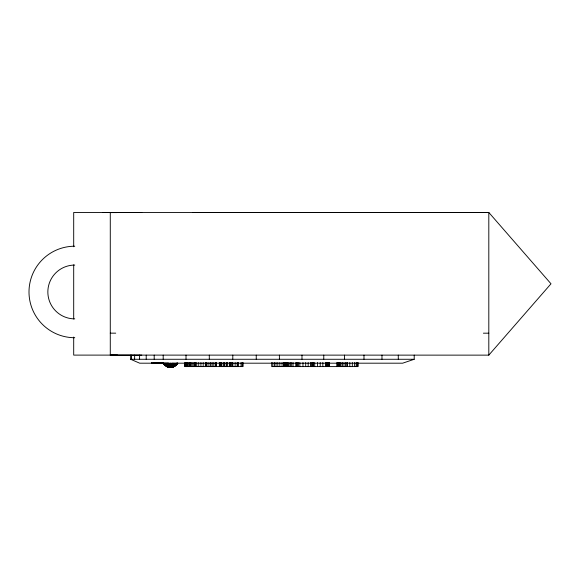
<?xml version="1.0" encoding="UTF-8"?>
<svg xmlns="http://www.w3.org/2000/svg" width="580" height="580" viewBox="0 0 580 580"><rect width="100%" height="100%" fill="white"/><g stroke="black" fill="none" stroke-linecap="round" stroke-linejoin="round"><path stroke-width="0.87" d="M117.631 355.134L110.28 355.105L110.28 212.461M73.696 337.052L73.696 355.105L488.81 355.134L488.81 212.461L73.696 212.461L73.696 246.768M161.719 362.797L163.444 363.189C164.879 367.763 173.362 369.707 173.282 363.189L170.513 364.428L164.017 364.428L163.19 363.189L161.494 362.797M170.513 365.291L175.972 365.501L175.588 365.501L177.828 363.189C176.197 366.306 172.601 367.916 169.172 367.415C171.651 368.039 176.429 366.43 176.915 362.971M177.574 363.189L176.537 364.428L177.001 364.428L177.574 363.189L176.465 364.428L175.102 364.428L170.513 364.428L168.613 363.189L168.041 364.428L169.396 367.017L171.992 367.415M175.682 363.189C174.631 367.082 169.853 368.865 166.598 366.371L174.768 366.379L173.522 366.379M177.212 363.189L176.465 364.428L177.001 364.428M488.81 355.134L551 283.794L488.81 212.461L192.749 212.57M172.978 364.428L174.167 363.189L175.102 364.428L176.842 363.189M170.513 364.428L172.405 363.189M165.336 363.189C166.387 367.075 171.172 368.88 174.421 366.371M414.207 355.134L414.207 359.274L402.65 363.189L139.693 363.189L130.631 359.274L130.631 355.134M168.301 365.139L170.513 364.994M168.171 364.776L170.513 364.697M306.675 212.454L304.464 212.454M159.732 362.812L162.385 363.109L153.055 363.189M158.652 363.189L168.396 363.189M102.965 212.461L141.781 212.461M110.28 212.599L116.812 212.599M110.28 333.159L115.717 333.159M483.379 333.181L488.81 333.181M130.631 359.274L414.207 359.274M164.017 364.428L166.612 366.379L169.15 367.415M165.416 365.777L173.949 365.937L172.659 365.291M175.602 365.777L174.159 365.719M170.513 366.045L172.303 366.045M185.006 366.589L185.006 362.522L184.947 366.589L242.882 366.589L242.882 362.522M168.446 367.024L167.591 367.024L173.188 367.017M110.28 355.105L141.781 355.134M166.598 366.371L167.497 366.379M151.873 362.942L160.979 363.123M154.012 362.79L162.385 363.109M157.912 362.761L163.444 363.189L165.496 365.501L172.586 365.501L173.949 365.937M160.776 362.819L163.444 363.189M151.496 362.696L152.25 363.189M163.19 363.189L164.56 364.428L164.176 363.189L165.916 364.428L166.851 363.189L168.041 364.428L167.736 363.189M163.806 363.189L164.56 364.428M398.279 355.134L398.279 359.274M381.974 355.134L381.974 359.274M363.986 355.134L363.986 359.274M357.904 362.522L357.904 366.589L271.708 366.589L271.708 362.522M357.773 362.522L357.773 366.589M357.671 362.522L357.671 366.589M357.512 362.522L357.512 366.589M357.128 362.522L357.128 366.589M356.185 362.522L356.185 366.589M354.598 362.522L354.598 366.589M352.321 362.522L352.321 366.589M349.812 362.522L349.812 366.589M347.493 362.522L347.493 366.589M346.731 362.522L346.731 366.589M345.477 362.522L345.477 366.589M344.513 355.134L344.513 359.274M343.969 362.522L343.969 366.589M342.41 362.522L342.41 366.589M341.004 362.522L341.004 366.589M339.974 362.522L339.974 366.589M339.648 362.522L339.648 366.589M339.525 362.522L339.525 366.589M338.901 362.522L338.901 366.589M338.372 362.522L338.372 366.589M337.806 362.522L337.806 366.589M337.292 362.522L337.292 366.589M336.922 362.522L336.922 366.589M329.092 362.522L329.092 366.589M328.969 362.522L328.969 366.589M328.795 362.522L328.795 366.589M328.352 362.522L328.352 366.589M327.736 362.522L327.736 366.589M327.011 362.522L327.011 366.589M326.279 362.522L326.279 366.589M325.634 362.522L325.634 366.589M323.77 355.134L323.77 359.274M322.835 362.522L322.835 366.589M320.211 362.522L320.211 366.589M317.572 362.522L317.572 366.589M314.708 362.522L314.708 366.589M313.374 362.522L313.374 366.589M313.106 362.522L313.106 366.589M312.352 362.522L312.352 366.589M311.373 362.522L311.373 366.589M310.43 362.522L310.43 366.589M308.161 362.522L308.161 366.589M305.704 362.522L305.704 366.589M302.97 362.522L302.97 366.589M301.984 355.134L301.984 359.274M299.867 362.522L299.867 366.589M298.403 362.522L298.403 366.589M297.127 362.522L297.127 366.589M296.88 362.522L296.88 366.589M296.59 362.522L296.598 366.589M296.25 362.522L296.25 366.589M295.938 362.522L295.938 366.589M293.06 362.522L293.06 366.589M291.689 362.522L291.689 366.589M290.406 362.522L290.406 366.589M289.094 362.522L289.094 366.589M287.926 362.522L288.021 366.589M287.702 362.522L287.702 366.589M287.622 362.522L287.615 366.589M287.39 362.522L287.39 366.589M287.274 362.522L287.274 366.589M286.549 362.522L286.549 366.589M285.744 362.522L285.744 366.589M285.113 362.522L285.113 366.589M284.301 362.522L284.301 366.589M283.954 362.522L283.954 366.589M283.881 362.522L283.881 366.589M282.032 362.522L282.032 366.589M279.843 362.522L279.843 366.589M279.393 355.134L279.393 359.274M277.82 362.522L277.82 366.589M276.022 362.522L276.022 366.589M274.536 362.522L274.536 366.589M272.868 362.522L272.868 366.589M256.244 355.134L256.244 359.274M242.795 362.522L242.795 366.589M242.164 362.522L242.164 366.589M241.041 362.522L241.041 366.589M238.22 362.522L238.177 366.589M237.829 362.522L237.829 366.589M237.14 362.522L237.14 366.589M235.139 362.522L235.139 366.589M232.834 362.522L232.834 366.589M232.798 355.134L232.798 359.274M232.602 362.522L232.602 366.589M232.522 362.522L232.522 366.589M231.906 362.522L231.906 366.589M230.789 362.522L230.76 366.589M230.746 362.522L230.63 366.589M230.224 362.522L230.224 366.589M229.339 362.522L229.339 366.589M227.244 362.522L227.143 366.589M226.823 362.522L226.823 366.589M226.345 362.522L226.345 366.589M224.772 362.522L224.772 366.589M224.192 362.522L224.126 366.589M223.191 362.522L223.191 366.589M221.625 362.522L221.625 366.589M221.002 362.522L221.009 366.589M220.719 362.522L220.719 366.589M220.262 362.522L220.262 366.589M219.762 362.522L219.762 366.589M219.363 362.522L219.363 366.589M216.231 362.522L216.202 366.589M216.115 362.522L216.115 366.589M215.115 362.522L215.115 366.589M213.201 362.522L213.201 366.589M211.975 362.522L211.975 366.589M210.562 362.522L210.562 366.589M209.3 355.134L209.3 359.274M208.909 362.522L208.909 366.589M206.987 362.522L206.987 366.589M206.248 362.522L206.248 366.589M205.98 362.522L205.98 366.589M205.697 362.522L205.675 366.589M205.342 362.522L205.342 366.589M203.181 362.522L203.181 366.589M200.926 362.522L200.926 366.589M198.737 362.522L198.737 366.589M196.772 362.522L196.772 366.589M195.649 362.522L195.685 366.589M195.445 362.522L195.445 366.589M195.286 362.522L195.286 366.589M195.185 362.522L195.185 366.589M195.083 362.522L195.083 366.589M194.119 362.522L194.119 366.589M192.923 362.522L192.923 366.589M191.704 362.522L191.704 366.589M190.457 362.522L190.457 366.589M189.769 362.522L189.754 366.589M189.558 362.522L189.558 366.589M189.16 362.522L189.16 366.589M188.094 362.522L188.094 366.589M187.55 362.522L187.55 366.589M186.825 362.522L186.825 366.589M186.013 355.134L186.013 359.274M185.948 362.522L185.948 366.589M185.694 362.522L185.694 366.589M185.266 362.522L185.266 366.589M170.513 363.189L170.513 367.546M163.19 355.134L163.19 359.274M154.193 355.134L154.193 359.274M146.203 355.134L146.203 359.274M139.584 355.134L139.584 359.274M134.632 355.134L134.632 359.274M131.566 355.134L131.566 359.274M73.696 264.828L73.696 318.993M74.755 337.727A45.755 45.755 0 0 1 29 291.972A45.755 45.755 0 0 1 74.755 246.217M74.755 318.877A26.905 26.905 0 0 1 47.85 291.972A26.905 26.905 0 0 1 74.755 265.067M165.496 365.501L165.046 365.501L165.503 365.501"/></g></svg>
